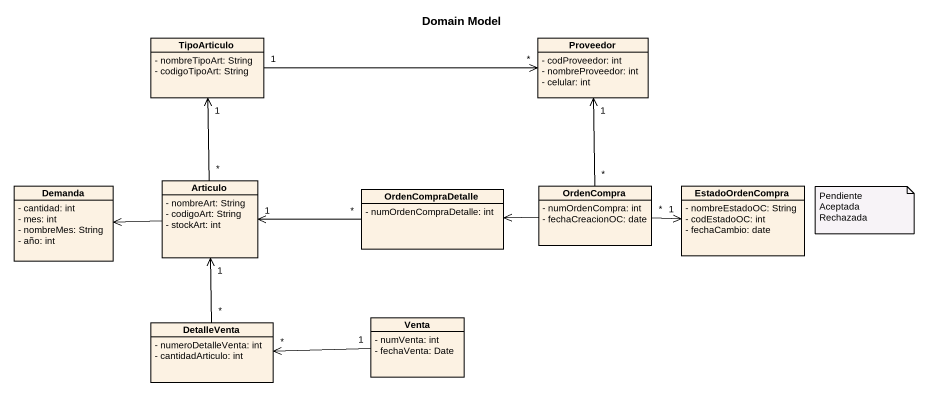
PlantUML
@startuml
title Domain Model
hide circle
hide empty members
skinparam classAttributeIconSize 0
class TipoArticulo {
  - nombreTipoArt: String
  - codigoTipoArt: String
}
class Proveedor {
  - codProveedor: int
  - nombreProveedor: int
  - celular: int
}
class Demanda {
  - cantidad: int
  - mes: int
  - nombreMes: String
  - año: int
}
class Articulo {
  - nombreArt: String
  - codigoArt: String
  - stockArt: int
}
class OrdenCompraDetalle {
  - numOrdenCompraDetalle: int
}
class OrdenCompra {
  - numOrdenCompra: int
  - fechaCreacionOC: date
}
class EstadoOrdenCompra {
  - nombreEstadoOC: String
  - codEstadoOC: int
  - fechaCambio: date
}
class DetalleVenta {
  - numeroDetalleVenta: int
  - cantidadArticulo: int
}
class Venta {
  - numVenta: int
  - fechaVenta: Date
}
TipoArticulo "1" -right-> "*" Proveedor
Articulo "*" -up-> "1" TipoArticulo
Articulo -left-> Demanda
OrdenCompraDetalle "*" -left-> "1" Articulo
OrdenCompra "*" -up-> "1" Proveedor
OrdenCompra -left-> OrdenCompraDetalle
OrdenCompra "*" -right-> "1" EstadoOrdenCompra
DetalleVenta "*" -up-> "1" Articulo
Venta "1" -left-> "*" DetalleVenta
note as N1
  Pendiente
  Aceptada
  Rechazada
end note
@enduml
